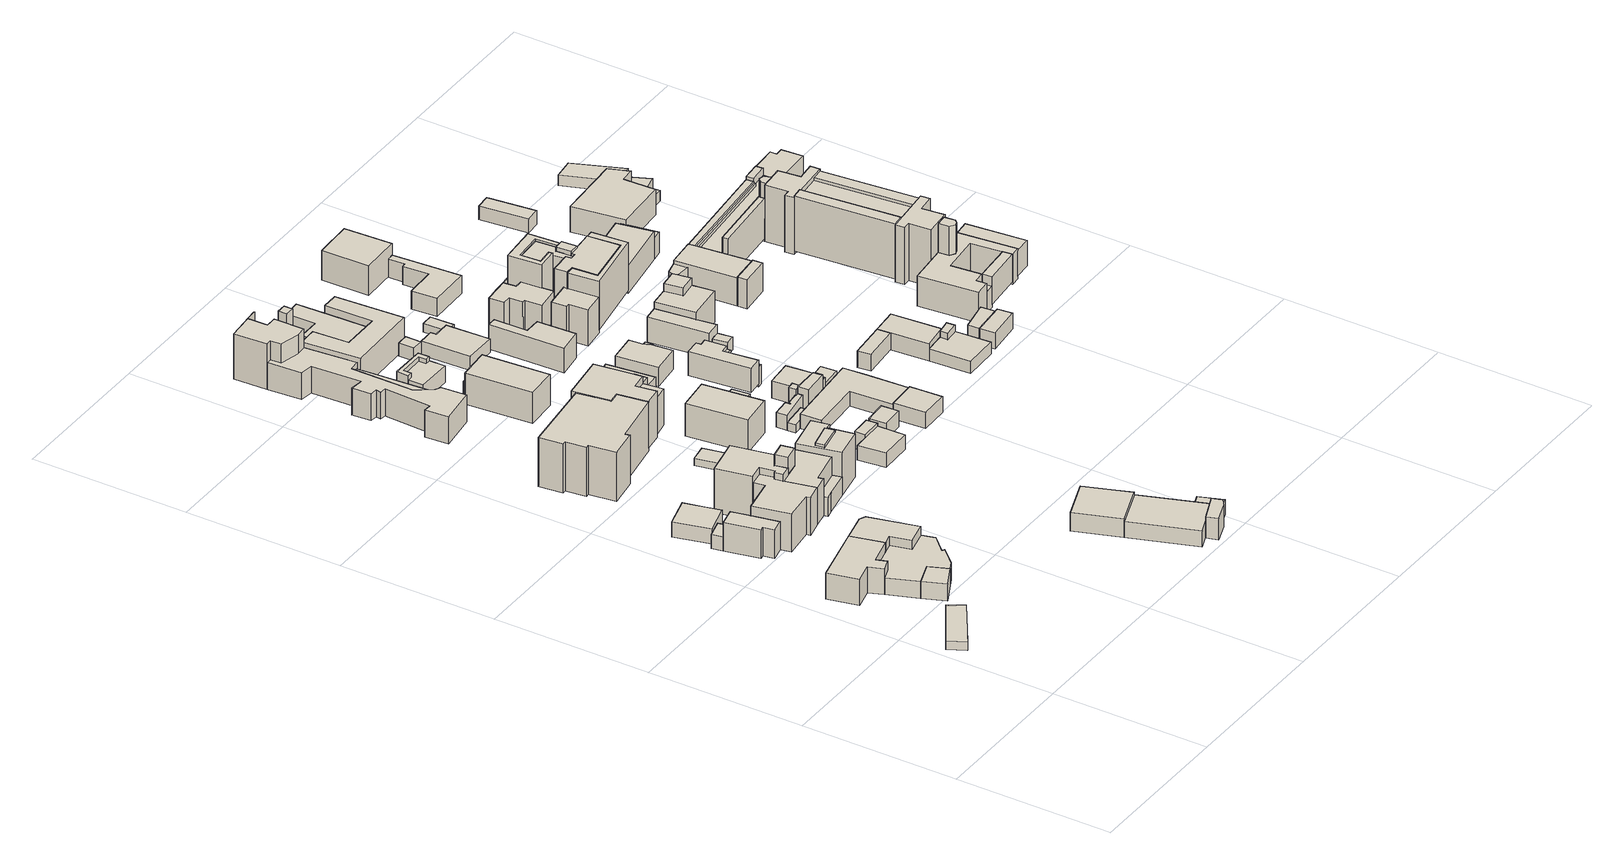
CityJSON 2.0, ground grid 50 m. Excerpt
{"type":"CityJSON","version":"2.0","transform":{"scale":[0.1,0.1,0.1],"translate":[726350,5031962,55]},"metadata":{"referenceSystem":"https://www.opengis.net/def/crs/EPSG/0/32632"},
"CityObjects":{
"building1":{"type":"Building","attributes":{"Building_category":"01","End Use":"Residential","Envelope":"1945-1960","Heating System":"Traditional Gas Boiler, Centralized, High Temp Radiator","Cooling System":"A-A split"},"geometry":[{"type":"MultiSurface","lod":"1","boundaries":[[[0,1,2,3]],[[4,0,3,5]],[[6,4,5,7]],[[8,6,7,9]],[[1,8,9,2]],[[1,0,4,6,8]],[[2,9,7,5,3]]]}]},
"building2":{"type":"Building","attributes":{"Building_category":"01","End Use":"Services","Envelope":"2005-2010","Heating System":"Condensing Gas Boiler, Centralized, Fan coil","Cooling System":"A-W chiller, Centralized, Fan coil"},"geometry":[{"type":"MultiSurface","lod":"1","boundaries":[[[10,11,12,13]],[[14,10,13,15]],[[16,14,15,17]],[[18,16,17,19]],[[20,18,19,21]],[[22,20,21,23]],[[11,22,23,12]],[[11,10,14,16,18,20,22]],[[12,23,21,19,17,15,13]],[[24,25,26,27]],[[28,24,27,29]],[[30,28,29,31]],[[32,30,31,33]],[[34,32,33,35]],[[36,34,35,37]],[[38,36,37,39]],[[25,38,39,26]],[[25,24,28,30,32,34,36,38]],[[26,39,37,35,33,31,29,27]],[[40,41,42,43]],[[44,40,43,45]],[[46,44,45,47]],[[41,46,47,42]],[[41,40,44,46]],[[42,47,45,43]]]}]},
"building3":{"type":"Building","attributes":{"Building_category":"01","End Use":"Residential","Envelope":"1971-1980","Heating System":"Condensing Gas Boiler, Centralized, Low Temp Radiator","Cooling System":"A-A split"},"geometry":[{"type":"MultiSurface","lod":"1","boundaries":[[[48,49,50,51]],[[52,48,51,53]],[[54,52,53,55]],[[49,54,55,50]],[[49,48,52,54]],[[50,55,53,51]],[[56,57,58,50]],[[59,56,50,55]],[[60,59,55,61]],[[62,60,61,63]],[[64,62,63,65]],[[66,64,65,67]],[[57,66,67,58]],[[57,56,59,60,62,64,66]],[[58,67,65,63,61,55,50]]]}]},
"building4":{"type":"Building","attributes":{"Building_category":"01","End Use":"Residential","Envelope":"1971-1980","Heating System":"Traditional Gas Boiler, Centralized, High Temp Radiator","Cooling System":"A-A split"},"geometry":[{"type":"MultiSurface","lod":"1","boundaries":[[[68,69,70,71]],[[72,68,71,73]],[[74,72,73,39]],[[75,74,39,37]],[[76,75,37,35]],[[44,76,35,45]],[[40,44,45,43]],[[41,40,43,42]],[[77,41,42,78]],[[79,77,78,80]],[[81,79,80,82]],[[83,81,82,84]],[[69,83,84,70]],[[69,68,72,74,75,76,44,40,41,77,79,81,83]],[[70,84,82,80,78,42,43,45,35,37,39,73,71]]]}]},
"building5":{"type":"Building","attributes":{"Building_category":"01","End Use":"Residential","Envelope":"1971-1980","Heating System":"Condensing Gas Boiler, Centralized, Low Temp Radiator","Cooling System":"A-A split"},"geometry":[{"type":"MultiSurface","lod":"1","boundaries":[[[85,86,87,88]],[[89,85,88,90]],[[91,89,90,92]],[[93,91,92,94]],[[86,93,94,87]],[[86,85,89,91,93]],[[87,94,92,90,88]]]}]},
"building6":{"type":"Building","attributes":{"Building_category":"01","End Use":"Residential","Envelope":"1945-1960","Heating System":"Condensing Gas Boiler, Centralized, Low Temp Radiator","Cooling System":"A-A split"},"geometry":[{"type":"MultiSurface","lod":"1","boundaries":[[[95,96,97,98]],[[99,95,98,100]],[[101,99,100,102]],[[103,101,102,104]],[[105,103,104,106]],[[107,105,106,108]],[[109,107,108,110]],[[111,109,110,112]],[[113,111,112,114]],[[96,113,114,97]],[[96,95,99,101,103,105,107,109,111,113]],[[97,114,112,110,108,106,104,102,100,98]],[[115,116,110,108]],[[117,115,108,106]],[[118,117,106,104]],[[119,118,104,102]],[[120,119,102,121]],[[122,120,121,58]],[[123,122,58,124]],[[125,123,124,126]],[[127,125,126,128]],[[129,127,128,130]],[[116,129,130,110]],[[116,115,117,118,119,120,122,123,125,127,129]],[[110,130,128,126,124,58,121,102,104,106,108]],[[131,132,133,134]],[[135,131,134,97]],[[136,135,97,137]],[[138,136,137,110]],[[139,138,110,130]],[[140,139,130,141]],[[142,140,141,143]],[[144,142,143,145]],[[132,144,145,133]],[[132,131,135,136,138,139,140,142,144]],[[133,145,143,141,130,110,137,97,134]],[[146,147,148,149]],[[150,146,149,145]],[[151,150,145,143]],[[152,151,143,153]],[[147,152,153,148]],[[147,146,150,151,152]],[[148,153,143,145,149]],[[154,155,112,137]],[[156,154,137,97]],[[157,156,97,114]],[[155,157,114,112]],[[155,154,156,157]],[[112,114,97,137]]]}]},
"building7":{"type":"Building","attributes":{"Building_category":"01","End Use":"Residential","Envelope":"1945-1960","Heating System":"Condensing Gas Boiler, Centralized, Low Temp Radiator","Cooling System":"A-A split"},"geometry":[{"type":"MultiSurface","lod":"1","boundaries":[[[158,159,160,161]],[[162,158,161,163]],[[164,162,163,165]],[[159,164,165,160]],[[159,158,162,164]],[[160,165,163,161]],[[166,167,168,169]],[[170,166,169,171]],[[172,170,171,173]],[[174,172,173,133]],[[175,174,133,149]],[[176,175,149,177]],[[167,176,177,168]],[[167,166,170,172,174,175,176]],[[168,177,149,133,173,171,169]]]}]},
"building8":{"type":"Building","attributes":{"Building_category":"01","End Use":"Residential","Envelope":"1971-1980","Heating System":"Condensing Gas Boiler, Centralized, Low Temp Radiator","Cooling System":"A-A split"},"geometry":[{"type":"MultiSurface","lod":"1","boundaries":[[[178,179,180,181]],[[182,178,181,183]],[[184,182,183,185]],[[179,184,185,180]],[[179,178,182,184]],[[180,185,183,181]]]}]},
"building9":{"type":"Building","attributes":{"Building_category":"01","End Use":"Residential","Envelope":"1971-1980","Heating System":"Traditional Gas Boiler, Centralized, High Temp Radiator","Cooling System":"A-A split"},"geometry":[{"type":"MultiSurface","lod":"1","boundaries":[[[186,187,188,189]],[[190,186,189,191]],[[192,190,191,193]],[[194,192,193,195]],[[196,194,195,197]],[[187,196,197,188]],[[187,186,190,192,194,196]],[[188,197,195,193,191,189]],[[198,199,200,201]],[[202,198,201,203]],[[204,202,203,205]],[[206,204,205,207]],[[208,206,207,209]],[[210,208,209,211]],[[212,210,211,213]],[[214,212,213,215]],[[199,214,215,200]],[[199,198,202,204,206,208,210,212,214]],[[200,215,213,211,209,207,205,203,201]],[[216,217,218,219]],[[220,216,219,221]],[[222,220,221,223]],[[224,222,223,225]],[[226,224,225,227]],[[228,226,227,229]],[[230,228,229,231]],[[232,230,231,233]],[[234,232,233,235]],[[236,234,235,237]],[[238,236,237,239]],[[217,238,239,218]],[[217,216,220,222,224,226,228,230,232,234,236,238]],[[218,239,237,235,233,231,229,227,225,223,221,219]],[[240,241,242,243]],[[244,240,243,245]],[[246,244,245,247]],[[241,246,247,242]],[[241,240,244,246]],[[242,247,245,243]]]}]},
"building10":{"type":"Building","attributes":{"Building_category":"01","End Use":"Residential","Envelope":"1971-1980","Heating System":"Traditional Gas Boiler, Centralized, High Temp Radiator","Cooling System":"A-A split"},"geometry":[{"type":"MultiSurface","lod":"1","boundaries":[[[248,249,250,251]],[[252,248,251,253]],[[254,252,253,255]],[[256,254,255,257]],[[249,256,257,250]],[[249,248,252,254,256]],[[250,257,255,253,251]],[[258,259,260,261]],[[262,258,261,263]],[[264,262,263,265]],[[266,264,265,267]],[[259,266,267,260]],[[259,258,262,264,266]],[[260,267,265,263,261]],[[268,269,270,257]],[[271,268,257,255]],[[272,271,255,273]],[[274,272,273,261]],[[269,274,261,270]],[[269,268,271,272,274]],[[270,261,273,255,257]],[[275,276,260,277]],[[278,275,277,279]],[[280,278,279,281]],[[276,280,281,260]],[[276,275,278,280]],[[260,281,279,277]]]}]},
"building11":{"type":"Building","attributes":{"Building_category":"01","End Use":"Residential","Envelope":"1945-1960","Heating System":"Traditional Gas Boiler, Centralized, High Temp Radiator","Cooling System":"A-A split"},"geometry":[{"type":"MultiSurface","lod":"1","boundaries":[[[282,283,284,285]],[[286,282,285,287]],[[288,286,287,289]],[[290,288,289,291]],[[292,290,291,293]],[[294,292,293,295]],[[283,294,295,284]],[[283,282,286,288,290,292,294]],[[284,295,293,291,289,287,285]]]}]},
"building12":{"type":"Building","attributes":{"Building_category":"01","End Use":"Residential","Envelope":"1971-1980","Heating System":"Traditional Gas Boiler, Centralized, High Temp Radiator","Cooling System":"A-A split"},"geometry":[{"type":"MultiSurface","lod":"1","boundaries":[[[296,297,298,299]],[[300,296,299,301]],[[302,300,301,303]],[[297,302,303,298]],[[297,296,300,302]],[[298,303,301,299]],[[304,305,306,307]],[[308,304,307,298]],[[309,308,298,310]],[[305,309,310,306]],[[305,304,308,309]],[[306,310,298,307]]]}]},
"building13":{"type":"Building","attributes":{"Building_category":"01","End Use":"Residential","Envelope":"1945-1960","Heating System":"A-W Heat Pump, Single, Fan coil","Cooling System":"A-A split"},"geometry":[{"type":"MultiSurface","lod":"1","boundaries":[[[311,312,313,314]],[[315,311,314,316]],[[317,315,316,318]],[[319,317,318,320]],[[321,319,320,322]],[[323,321,322,324]],[[325,323,324,326]],[[327,325,326,328]],[[329,327,328,330]],[[331,329,330,332]],[[312,331,332,313]],[[312,311,315,317,319,321,323,325,327,329,331]],[[313,332,330,328,326,324,322,320,318,316,314]],[[333,334,326,324]],[[335,333,324,322]],[[336,335,322,320]],[[337,336,320,318]],[[338,337,318,339]],[[340,338,339,341]],[[342,340,341,343]],[[344,342,343,345]],[[346,344,345,347]],[[348,346,347,349]],[[350,348,349,351]],[[352,350,351,353]],[[354,352,353,355]],[[356,354,355,357]],[[358,356,357,359]],[[360,358,359,361]],[[362,360,361,293]],[[363,362,293,291]],[[364,363,291,289]],[[365,364,289,287]],[[366,365,287,285]],[[334,366,285,326]],[[334,333,335,336,337,338,340,342,344,346,348,350,352,354,356,358,360,362,363,364,365,366]],[[326,285,287,289,291,293,361,359,357,355,353,351,349,347,345,343,341,339,318,320,322,324]],[[367,368,369,370]],[[371,367,370,372]],[[373,371,372,374]],[[375,373,374,376]],[[377,375,376,378]],[[379,377,378,380]],[[368,379,380,369]],[[368,367,371,373,375,377,379]],[[369,380,378,376,374,372,370]],[[381,382,383,384]],[[385,381,384,386]],[[387,385,386,388]],[[382,387,388,383]],[[382,381,385,387]],[[383,388,386,384]],[[389,390,391,392]],[[393,389,392,394]],[[395,393,394,396]],[[390,395,396,391]],[[390,389,393,395]],[[391,396,394,392]],[[397,398,399,400]],[[401,397,400,369]],[[402,401,369,380]],[[403,402,380,378]],[[404,403,378,405]],[[406,404,405,407]],[[408,406,407,284]],[[398,408,284,399]],[[398,397,401,402,403,404,406,408]],[[399,284,407,405,378,380,369,400]]]}]},
"building14":{"type":"Building","attributes":{"Building_category":"01","End Use":"Residential","Envelope":"1971-1980","Heating System":"Traditional Gas Boiler, Centralized, High Temp Radiator","Cooling System":"A-A split"},"geometry":[{"type":"MultiSurface","lod":"1","boundaries":[[[409,410,411,412]],[[413,409,412,414]],[[415,413,414,416]],[[410,415,416,411]],[[410,409,413,415]],[[411,416,414,412]]]}]},
"building15":{"type":"Building","attributes":{"Building_category":"01","End Use":"Residential","Envelope":"2000-2005","Heating System":"Condensing Gas Boiler, Centralized, Low Temp Radiator","Cooling System":"A-A split"},"geometry":[{"type":"MultiSurface","lod":"1","boundaries":[[[417,418,419,420]],[[421,417,420,422]],[[423,421,422,424]],[[425,423,424,426]],[[427,425,426,428]],[[429,427,428,430]],[[431,429,430,432]],[[418,431,432,419]],[[418,417,421,423,425,427,429,431]],[[419,432,430,428,426,424,422,420]],[[433,434,435,436]],[[437,433,436,438]],[[439,437,438,440]],[[441,439,440,442]],[[443,441,442,444]],[[445,443,444,446]],[[447,445,446,448]],[[434,447,448,435]],[[434,433,437,439,441,443,445,447]],[[435,448,446,444,442,440,438,436]]]}]},
"building16":{"type":"Building","attributes":{"Building_category":"01","End Use":"Residential","Envelope":"2000-2005","Heating System":"Condensing Gas Boiler, Centralized, Low Temp Radiator","Cooling System":"A-A split"},"geometry":[{"type":"MultiSurface","lod":"1","boundaries":[[[449,450,451,452]],[[453,449,452,454]],[[455,453,454,456]],[[450,455,456,451]],[[450,449,453,455]],[[451,456,454,452]],[[457,458,459,451]],[[460,457,451,461]],[[462,460,461,463]],[[458,462,463,459]],[[458,457,460,462]],[[459,463,461,451]]]}]},
"building17":{"type":"Building","attributes":{"Building_category":"01","End Use":"Residential","Envelope":"1971-1980","Heating System":"Traditional Gas Boiler, Centralized, High Temp Radiator","Cooling System":"A-A split"},"geometry":[{"type":"MultiSurface","lod":"1","boundaries":[[[464,465,197,195]],[[466,464,195,193]],[[240,466,193,467]],[[465,240,467,197]],[[465,464,466,240]],[[197,467,193,195]]]}]},
"building18":{"type":"Building","attributes":{"Building_category":"01","End Use":"Residential","Envelope":"1971-1980","Heating System":"Traditional Gas Boiler, Centralized, High Temp Radiator","Cooling System":"A-A split"},"geometry":[{"type":"MultiSurface","lod":"1","boundaries":[[[468,469,470,471]],[[472,468,471,473]],[[474,472,473,475]],[[476,474,475,477]],[[478,476,477,479]],[[480,478,479,481]],[[482,480,481,483]],[[469,482,483,470]],[[469,468,472,474,476,478,480,482]],[[470,483,481,479,477,475,473,471]]]}]},
"building19":{"type":"Building","attributes":{"Building_category":"01","End Use":"Residential","Envelope":"1971-1980","Heating System":"Traditional Gas Boiler, Centralized, High Temp Radiator","Cooling System":"A-A split"},"geometry":[{"type":"MultiSurface","lod":"1","boundaries":[[[484,485,486,487]],[[488,484,487,489]],[[490,488,489,491]],[[485,490,491,486]],[[485,484,488,490]],[[486,491,489,487]]]}]},
"building20":{"type":"Building","attributes":{"Building_category":"01","End Use":"Residential","Envelope":"1981-1990","Heating System":"Condensing Gas Boiler, Centralized, Low Temp Radiator","Cooling System":"A-A split"},"geometry":[{"type":"MultiSurface","lod":"1","boundaries":[[[492,493,494,495]],[[496,492,495,497]],[[498,496,497,499]],[[500,498,499,501]],[[502,500,501,503]],[[493,502,503,494]],[[493,492,496,498,500,502]],[[494,503,501,499,497,495]]]}]},
"building21":{"type":"Building","attributes":{"Building_category":"01","End Use":"Residential","Envelope":"1971-1980","Heating System":"Condensing Gas Boiler, Centralized, Low Temp Radiator","Cooling System":"A-A split"},"geometry":[{"type":"MultiSurface","lod":"1","boundaries":[[[504,505,506,507]],[[508,504,507,479]],[[509,508,479,510]],[[511,509,510,512]],[[505,511,512,506]],[[505,504,508,509,511]],[[506,512,510,479,507]],[[513,514,515,516]],[[517,513,516,518]],[[519,517,518,520]],[[521,519,520,522]],[[523,521,522,524]],[[525,523,524,526]],[[514,525,526,515]],[[514,513,517,519,521,523,525]],[[515,526,524,522,520,518,516]]]}]},
"building22":{"type":"Building","attributes":{"Building_category":"01","End Use":"Residential","Envelope":"1971-1980","Heating System":"Condensing Gas Boiler, Centralized, Low Temp Radiator","Cooling System":"A-A split"},"geometry":[{"type":"MultiSurface","lod":"1","boundaries":[[[527,528,529,530]],[[531,527,530,532]],[[533,531,532,391]],[[534,533,391,535]],[[536,534,535,537]],[[528,536,537,529]],[[528,527,531,533,534,536]],[[529,537,535,391,532,530]],[[538,539,540,541]],[[542,538,541,543]],[[544,542,543,545]],[[546,544,545,547]],[[548,546,547,549]],[[539,548,549,540]],[[539,538,542,544,546,548]],[[540,549,547,545,543,541]]]}]},
"building23":{"type":"Building","attributes":{"Building_category":"01","End Use":"Residential","Envelope":"1971-1980","Heating System":"Condensing Gas Boiler, Centralized, Low Temp Radiator","Cooling System":"A-A split"},"geometry":[{"type":"MultiSurface","lod":"1","boundaries":[[[550,551,552,553]],[[554,550,553,555]],[[556,554,555,557]],[[558,556,557,559]],[[551,558,559,552]],[[551,550,554,556,558]],[[552,559,557,555,553]],[[560,561,557,562]],[[563,560,562,564]],[[565,563,564,566]],[[567,565,566,568]],[[569,567,568,552]],[[561,569,552,557]],[[561,560,563,565,567,569]],[[557,552,568,566,564,562]]]}]},
"building24":{"type":"Building","attributes":{"Building_category":"01","End Use":"Residential","Envelope":"1945-1960","Heating System":"Condensing Gas Boiler, Centralized, Low Temp Radiator","Cooling System":"A-A split"},"geometry":[{"type":"MultiSurface","lod":"1","boundaries":[[[570,571,572,573]],[[574,570,573,575]],[[576,574,575,577]],[[571,576,577,572]],[[571,570,574,576]],[[572,577,575,573]],[[578,579,577,575]],[[580,578,575,483]],[[581,580,483,582]],[[583,581,582,584]],[[579,583,584,577]],[[579,578,580,581,583]],[[577,584,582,483,575]],[[585,586,587,572]],[[588,585,572,577]],[[589,588,577,584]],[[586,589,584,587]],[[586,585,588,589]],[[587,584,577,572]],[[590,591,592,593]],[[594,590,593,595]],[[596,594,595,597]],[[591,596,597,592]],[[591,590,594,596]],[[592,597,595,593]],[[598,599,600,601]],[[602,598,601,603]],[[604,602,603,605]],[[606,604,605,573]],[[599,606,573,600]],[[599,598,602,604,606]],[[600,573,605,603,601]]]}]},
"building25":{"type":"Building","attributes":{"Building_category":"01","End Use":"Residential","Envelope":"1945-1960","Heating System":"Condensing Gas Boiler, Centralized, Low Temp Radiator","Cooling System":"A-A split"},"geometry":[{"type":"MultiSurface","lod":"1","boundaries":[[[607,608,609,526]],[[610,607,526,524]],[[611,610,524,612]],[[613,611,612,614]],[[608,613,614,609]],[[608,607,610,611,613]],[[609,614,612,524,526]]]}]},
"building26":{"type":"Building","attributes":{"Building_category":"01","End Use":"Residential","Envelope":"1981-1990","Heating System":"Traditional Gas Boiler, Centralized, High Temp Radiator","Cooling System":"A-A split"},"geometry":[{"type":"MultiSurface","lod":"1","boundaries":[[[615,616,617,618]],[[619,615,618,620]],[[621,619,620,622]],[[616,621,622,617]],[[616,615,619,621]],[[617,622,620,618]],[[623,624,617,622]],[[625,623,622,620]],[[626,625,620,627]],[[628,626,627,629]],[[630,628,629,631]],[[632,630,631,633]],[[634,632,633,635]],[[624,634,635,617]],[[624,623,625,626,628,630,632,634]],[[617,635,633,631,629,627,620,622]]]}]},
"building27":{"type":"Building","attributes":{"Building_category":"01","End Use":"Residential","Envelope":"1971-1980","Heating System":"A-W Heat Pump, Single, Fan coil","Cooling System":"A-A split"},"geometry":[{"type":"MultiSurface","lod":"1","boundaries":[[[636,637,638,639]],[[640,636,639,635]],[[641,640,635,633]],[[637,641,633,638]],[[637,636,640,641]],[[638,633,635,639]],[[642,643,644,645]],[[646,642,645,647]],[[648,646,647,649]],[[643,648,649,644]],[[643,642,646,648]],[[644,649,647,645]]]}]},
"building28":{"type":"Building","attributes":{"Building_category":"01","End Use":"Residential","Envelope":"1981-1990","Heating System":"Condensing Gas Boiler, Centralized, Low Temp Radiator","Cooling System":"A-A split"},"geometry":[{"type":"MultiSurface","lod":"1","boundaries":[[[650,651,652,653]],[[654,650,653,655]],[[656,654,655,657]],[[651,656,657,652]],[[651,650,654,656]],[[652,657,655,653]]]}]},
"building29":{"type":"Building","attributes":{"Building_category":"01","End Use":"Residential","Envelope":"1945-1960","Heating System":"Traditional Gas Boiler, Centralized, High Temp Radiator","Cooling System":"A-A split"},"geometry":[{"type":"MultiSurface","lod":"1","boundaries":[[[658,659,660,661]],[[662,658,661,600]],[[663,662,600,587]],[[659,663,587,660]],[[659,658,662,663]],[[660,587,600,661]]]}]},
"building30":{"type":"Building","attributes":{"Building_category":"01","End Use":"Residential","Envelope":"1971-1980","Heating System":"Traditional Gas Boiler, Centralized, High Temp Radiator","Cooling System":"A-A split"},"geometry":[{"type":"MultiSurface","lod":"1","boundaries":[[[664,665,666,667]],[[668,664,667,669]],[[670,668,669,671]],[[672,670,671,673]],[[665,672,673,666]],[[665,664,668,670,672]],[[666,673,671,669,667]],[[674,675,676,677]],[[678,674,677,679]],[[680,678,679,681]],[[675,680,681,676]],[[675,674,678,680]],[[676,681,679,677]]]}]},
"building31":{"type":"Building","attributes":{"Building_category":"01","End Use":"Residential","Envelope":"1971-1980","Heating System":"Condensing Gas Boiler, Centralized, Low Temp Radiator","Cooling System":"A-A split"},"geometry":[{"type":"MultiSurface","lod":"1","boundaries":[[[682,683,684,685]],[[686,682,685,687]],[[688,686,687,689]],[[690,688,689,691]],[[692,690,691,693]],[[694,692,693,695]],[[696,694,695,697]],[[683,696,697,684]],[[683,682,686,688,690,692,694,696]],[[684,697,695,693,691,689,687,685]],[[698,699,684,700]],[[701,698,700,702]],[[703,701,702,704]],[[699,703,704,684]],[[699,698,701,703]],[[684,704,702,700]]]}]},
"building32":{"type":"Building","attributes":{"Building_category":"01","End Use":"Residential","Envelope":"1981-1990","Heating System":"Condensing Gas Boiler, Centralized, Low Temp Radiator","Cooling System":"A-A split"},"geometry":[{"type":"MultiSurface","lod":"1","boundaries":[[[705,706,707,708]],[[709,705,708,710]],[[711,709,710,712]],[[713,711,712,714]],[[715,713,714,716]],[[717,715,716,718]],[[719,717,718,720]],[[706,719,720,707]],[[706,705,709,711,713,715,717,719]],[[707,720,718,716,714,712,710,708]],[[721,722,718,716]],[[723,721,716,714]],[[724,723,714,712]],[[725,724,712,710]],[[726,725,710,727]],[[728,726,727,729]],[[730,728,729,731]],[[732,730,731,733]],[[734,732,733,735]],[[722,734,735,718]],[[722,721,723,724,725,726,728,730,732,734]],[[718,735,733,731,729,727,710,712,714,716]],[[736,737,738,739]],[[740,736,739,741]],[[742,740,741,743]],[[744,742,743,745]],[[746,744,745,747]],[[748,746,747,749]],[[737,748,749,738]],[[737,736,740,742,744,746,748]],[[738,749,747,745,743,741,739]]]}]},
"building33":{"type":"Building","attributes":{"Building_category":"01","End Use":"Residential","Envelope":"2000-2005","Heating System":"Condensing Gas Boiler, Centralized, Low Temp Radiator","Cooling System":"A-A split"},"geometry":[{"type":"MultiSurface","lod":"1","boundaries":[[[750,751,752,753]],[[754,750,753,755]],[[756,754,755,757]],[[751,756,757,752]],[[751,750,754,756]],[[752,757,755,753]],[[758,759,760,761]],[[762,758,761,763]],[[764,762,763,765]],[[759,764,765,760]],[[759,758,762,764]],[[760,765,763,761]],[[766,767,768,769]],[[770,766,769,771]],[[772,770,771,667]],[[773,772,667,666]],[[774,773,666,775]],[[767,774,775,768]],[[767,766,770,772,773,774]],[[768,775,666,667,771,769]]]}]},
"building34":{"type":"Building","attributes":{"Building_category":"01","End Use":"Residential","Envelope":"1971-1980","Heating System":"Condensing Gas Boiler, Centralized, Low Temp Radiator","Cooling System":"A-A split"},"geometry":[{"type":"MultiSurface","lod":"1","boundaries":[[[776,777,778,779]],[[780,776,779,781]],[[782,780,781,783]],[[777,782,783,778]],[[777,776,780,782]],[[778,783,781,779]],[[784,785,786,781]],[[787,784,781,788]],[[789,787,788,790]],[[785,789,790,786]],[[785,784,787,789]],[[786,790,788,781]],[[791,792,793,794]],[[795,791,794,796]],[[797,795,796,798]],[[792,797,798,793]],[[792,791,795,797]],[[793,798,796,794]],[[799,800,793,798]],[[801,799,798,796]],[[802,801,796,783]],[[803,802,783,804]],[[805,803,804,806]],[[800,805,806,793]],[[800,799,801,802,803,805]],[[793,806,804,783,796,798]]]}]},
"building35":{"type":"Building","attributes":{"Building_category":"01","End Use":"Residential","Envelope":"1945-1960","Heating System":"Condensing Gas Boiler, Centralized, Low Temp Radiator","Cooling System":"A-A split"},"geometry":[{"type":"MultiSurface","lod":"1","boundaries":[[[807,808,809,810]],[[811,807,810,812]],[[813,811,812,814]],[[808,813,814,809]],[[808,807,811,813]],[[809,814,812,810]],[[815,816,817,818]],[[819,815,818,820]],[[821,819,820,822]],[[823,821,822,824]],[[816,823,824,817]],[[816,815,819,821,823]],[[817,824,822,820,818]],[[825,826,827,828]],[[829,825,828,830]],[[831,829,830,832]],[[833,831,832,834]],[[835,833,834,836]],[[837,835,836,838]],[[839,837,838,840]],[[826,839,840,827]],[[826,825,829,831,833,835,837,839]],[[827,840,838,836,834,832,830,828]],[[841,842,843,820]],[[844,841,820,814]],[[845,844,814,846]],[[847,845,846,848]],[[849,847,848,834]],[[850,849,834,832]],[[851,850,832,830]],[[852,851,830,828]],[[853,852,828,827]],[[842,853,827,843]],[[842,841,844,845,847,849,850,851,852,853]],[[843,827,828,830,832,834,848,846,814,820]],[[854,855,856,814]],[[857,854,814,858]],[[859,857,858,860]],[[855,859,860,856]],[[855,854,857,859]],[[856,860,858,814]],[[861,862,856,860]],[[863,861,860,858]],[[864,863,858,865]],[[866,864,865,867]],[[868,866,867,869]],[[870,868,869,871]],[[872,870,871,873]],[[874,872,873,875]],[[876,874,875,877]],[[862,876,877,856]],[[862,861,863,864,866,868,870,872,874,876]],[[856,877,875,873,871,869,867,865,858,860]],[[878,879,822,843]],[[880,878,843,840]],[[881,880,840,882]],[[883,881,882,884]],[[879,883,884,822]],[[879,878,880,881,883]],[[822,884,882,840,843]],[[885,886,887,888]],[[889,885,888,890]],[[891,889,890,892]],[[886,891,892,887]],[[886,885,889,891]],[[887,892,890,888]]]}]},
"building36":{"type":"Building","attributes":{"Building_category":"01","End Use":"Services","Envelope":"2000-2005","Heating System":"Condensing Gas Boiler, Centralized, Fan coil","Cooling System":"A-W chiller, Centralized, Fan coil"},"geometry":[{"type":"MultiSurface","lod":"1","boundaries":[[[893,894,895,896]],[[897,893,896,898]],[[899,897,898,900]],[[894,899,900,895]],[[894,893,897,899]],[[895,900,898,896]],[[901,902,903,904]],[[905,901,904,906]],[[907,905,906,898]],[[902,907,898,903]],[[902,901,905,907]],[[903,898,906,904]]]}]},
"building37":{"type":"Building","attributes":{"Building_category":"01","End Use":"Residential","Envelope":"1971-1980","Heating System":"Condensing Gas Boiler, Centralized, Low Temp Radiator","Cooling System":"A-A split"},"geometry":[{"type":"MultiSurface","lod":"1","boundaries":[[[908,909,910,911]],[[912,908,911,913]],[[914,912,913,915]],[[909,914,915,910]],[[909,908,912,914]],[[910,915,913,911]],[[916,917,918,919]],[[920,916,919,921]],[[922,920,921,923]],[[924,922,923,925]],[[917,924,925,918]],[[917,916,920,922,924]],[[918,925,923,921,919]],[[926,927,928,929]],[[930,926,929,919]],[[931,930,919,918]],[[927,931,918,928]],[[927,926,930,931]],[[928,918,919,929]],[[932,933,934,925]],[[935,932,925,923]],[[936,935,923,937]],[[933,936,937,934]],[[933,932,935,936]],[[934,937,923,925]],[[938,939,940,941]],[[942,938,941,928]],[[943,942,928,918]],[[939,943,918,940]],[[939,938,942,943]],[[940,918,928,941]],[[944,945,946,921]],[[947,944,921,948]],[[949,947,948,950]],[[951,949,950,952]],[[945,951,952,946]],[[945,944,947,949,951]],[[946,952,950,948,921]],[[953,954,955,956]],[[957,953,956,929]],[[958,957,929,928]],[[954,958,928,955]],[[954,953,957,958]],[[955,928,929,956]],[[959,960,961,955]],[[962,959,955,928]],[[963,962,928,941]],[[964,963,941,940]],[[965,964,940,966]],[[967,965,966,968]],[[969,967,968,970]],[[971,969,970,972]],[[973,971,972,974]],[[975,973,974,976]],[[977,975,976,978]],[[979,977,978,980]],[[981,979,980,982]],[[960,981,982,961]],[[960,959,962,963,964,965,967,969,971,973,975,977,979,981]],[[961,982,980,978,976,974,972,970,968,966,940,941,928,955]],[[983,984,980,978]],[[985,983,978,976]],[[986,985,976,974]],[[987,986,974,972]],[[988,987,972,989]],[[984,988,989,980]],[[984,983,985,986,987,988]],[[980,989,972,974,976,978]],[[990,991,992,993]],[[994,990,993,995]],[[996,994,995,997]],[[991,996,997,992]],[[991,990,994,996]],[[992,997,995,993]],[[998,999,1000,1001]],[[1002,998,1001,1003]],[[1004,1002,1003,989]],[[1005,1004,989,970]],[[1006,1005,970,1007]],[[1008,1006,1007,1009]],[[1010,1008,1009,1011]],[[999,1010,1011,1000]],[[999,998,1002,1004,1005,1006,1008,1010]],[[1000,1011,1009,1007,970,989,1003,1001]],[[1012,1013,1014,1015]],[[1016,1012,1015,1017]],[[1018,1016,1017,1019]],[[1013,1018,1019,1014]],[[1013,1012,1016,1018]],[[1014,1019,1017,1015]],[[1020,1021,1022,1000]],[[1023,1020,1000,1024]],[[1025,1023,1024,1026]],[[1021,1025,1026,1022]],[[1021,1020,1023,1025]],[[1022,1026,1024,1000]],[[1027,1028,1026,1024]],[[1029,1027,1024,1030]],[[1031,1029,1030,1032]],[[1028,1031,1032,1026]],[[1028,1027,1029,1031]],[[1026,1032,1030,1024]],[[1033,1034,1035,1036]],[[1037,1033,1036,1038]],[[1039,1037,1038,1040]],[[1034,1039,1040,1035]],[[1034,1033,1037,1039]],[[1035,1040,1038,1036]],[[1041,1042,1043,1044]],[[1045,1041,1044,1046]],[[1047,1045,1046,1048]],[[1049,1047,1048,1050]],[[1051,1049,1050,1052]],[[1053,1051,1052,1054]],[[1055,1053,1054,1056]],[[1057,1055,1056,1058]],[[1059,1057,1058,1060]],[[1061,1059,1060,1062]],[[1063,1061,1062,1064]],[[1065,1063,1064,1066]],[[1067,1065,1066,1068]],[[1069,1067,1068,1070]],[[1042,1069,1070,1043]],[[1042,1041,1045,1047,1049,1051,1053,1055,1057,1059,1061,1063,1065,1067,1069]],[[1043,1070,1068,1066,1064,1062,1060,1058,1056,1054,1052,1050,1048,1046,1044]],[[1071,1072,1073,1074]],[[1075,1071,1074,1076]],[[1077,1075,1076,1078]],[[1079,1077,1078,1080]],[[1081,1079,1080,1082]],[[1072,1081,1082,1073]],[[1072,1071,1075,1077,1079,1081]],[[1073,1082,1080,1078,1076,1074]],[[1083,1084,1085,1064]],[[1086,1083,1064,1062]],[[1087,1086,1062,1060]],[[1084,1087,1060,1085]],[[1084,1083,1086,1087]],[[1085,1060,1062,1064]],[[1088,1089,1090,1091]],[[1092,1088,1091,1093]],[[1094,1092,1093,1022]],[[1095,1094,1022,1096]],[[1097,1095,1096,1098]],[[1099,1097,1098,1100]],[[1101,1099,1100,1102]],[[1089,1101,1102,1090]],[[1089,1088,1092,1094,1095,1097,1099,1101]],[[1090,1102,1100,1098,1096,1022,1093,1091]],[[1103,1104,1105,1106]],[[1107,1103,1106,1108]],[[1109,1107,1108,1110]],[[1111,1109,1110,1112]],[[1113,1111,1112,956]],[[1114,1113,956,961]],[[1115,1114,961,1116]],[[1104,1115,1116,1105]],[[1104,1103,1107,1109,1111,1113,1114,1115]],[[1105,1116,961,956,1112,1110,1108,1106]]]}]},
"building38":{"type":"Building","attributes":{"Building_category":"01","End Use":"Residential","Envelope":"1971-1980","Heating System":"Traditional Gas Boiler, Centralized, High Temp Radiator","Cooling System":"A-A split"},"geometry":[{"type":"MultiSurface","lod":"1","boundaries":[[[1117,1118,1119,1120]],[[1121,1117,1120,1122]],[[1123,1121,1122,1124]],[[1125,1123,1124,1126]],[[1118,1125,1126,1119]],[[1118,1117,1121,1123,1125]],[[1119,1126,1124,1122,1120]]]}]},
"building39":{"type":"Building","attributes":{"Building_category":"01","End Use":"Residential","Envelope":"1981-1990","Heating System":"Condensing Gas Boiler, Centralized, Low Temp Radiator","Cooling System":"A-A split"},"geometry":[{"type":"MultiSurface","lod":"1","boundaries":[[[1127,1128,1129,1130]],[[1131,1127,1130,1132]],[[1133,1131,1132,1134]],[[1135,1133,1134,1136]],[[1137,1135,1136,1138]],[[1139,1137,1138,1140]],[[1128,1139,1140,1129]],[[1128,1127,1131,1133,1135,1137,1139]],[[1129,1140,1138,1136,1134,1132,1130]]]}]},
"building40":{"type":"Building","attributes":{"Building_category":"01","End Use":"Residential","Envelope":"1945-1960","Heating System":"Traditional Gas Boiler, Centralized, High Temp Radiator","Cooling System":"A-A split"},"geometry":[{"type":"MultiSurface","lod":"1","boundaries":[[[1141,1142,1134,1143]],[[1144,1141,1143,888]],[[1145,1144,888,887]],[[1146,1145,887,1147]],[[1142,1146,1147,1134]],[[1142,1141,1144,1145,1146]],[[1134,1147,887,888,1143]],[[1148,1149,1150,1151]],[[1152,1148,1151,1153]],[[1154,1152,1153,1155]],[[1149,1154,1155,1150]],[[1149,1148,1152,1154]],[[1150,1155,1153,1151]],[[1156,1157,1158,1159]],[[1160,1156,1159,1161]],[[1162,1160,1161,1163]],[[1164,1162,1163,1129]],[[1165,1164,1129,1166]],[[1167,1165,1166,1168]],[[1169,1167,1168,1170]],[[1157,1169,1170,1158]],[[1157,1156,1160,1162,1164,1165,1167,1169]],[[1158,1170,1168,1166,1129,1163,1161,1159]]]}]}
},
"vertices":[
[158,446,48],[161,440,48],[161,440,20],[158,446,20],[7,352,48],[7,352,20],[34,297,48],[34,297,20],[189,398,48],[189,398,20],
[335,837,95],[354,828,95],[354,828,20],[335,837,20],[247,817,95],[247,817,20],[273,713,95],[273,713,20],[306,721,95],[306,721,20],[322,657,95],[322,657,20],[394,674,95],[394,674,20],[247,817,96],[273,713,96],[273,713,10],[247,817,10],[56,772,96],[56,772,10],[80,676,96],[80,676,10],[143,691,96],[143,691,10],[161,646,96],[161,646,10],[197,659,96],[197,659,10],[186,691,96],[186,691,10],[271,578,66],[296,517,66],[296,517,10],[271,578,10],[199,552,66],[199,552,10],[227,482,66],[227,482,10],
[146,1179,67],[154,1143,67],[154,1143,20],[146,1179,20],[89,1164,67],[89,1164,20],[97,1130,67],[97,1130,20],[154,1143,114],[167,1084,114],[167,1084,20],[97,1130,114],[121,1022,114],[121,1022,20],[133,1025,114],[133,1025,20],[140,990,114],[140,990,20],[184,999,114],[184,999,20],
[322,657,66],[394,674,66],[394,674,10],[322,657,10],[306,721,66],[306,721,10],[186,691,66],[197,659,66],[161,646,66],[320,529,66],[320,529,10],[367,580,66],[367,580,10],[359,585,66],[359,585,10],[405,632,66],[405,632,10],
[178,1314,69],[194,1250,69],[194,1250,20],[178,1314,20],[81,1288,69],[81,1288,20],[111,1174,69],[111,1174,20],[206,1201,69],[206,1201,20],
[366,1277,166],[396,1130,166],[396,1130,20],[366,1277,20],[245,1252,166],[245,1252,20],[269,1141,166],[269,1141,20],[315,1149,166],[315,1149,20],[325,1103,166],[325,1103,20],[316,1102,166],[316,1102,20],[321,1075,166],[321,1075,20],[355,1081,166],[355,1081,20],[347,1120,166],[347,1120,20],[316,1102,145],[321,1075,145],[325,1103,145],[315,1149,145],[269,1141,145],[276,1105,145],[276,1105,20],[167,1084,145],[193,968,145],[193,968,20],[287,979,145],[287,979,20],[290,967,145],[290,967,20],[343,978,145],[343,978,20],[472,1145,142],[474,1132,142],[474,1132,20],[472,1145,20],[396,1130,142],[404,1090,142],[404,1090,20],[321,1075,142],[343,978,142],[393,988,142],[393,988,20],[389,1004,142],[389,1004,20],[497,1027,142],[497,1027,20],[504,998,82],[421,982,82],[421,982,20],[504,998,20],[497,1027,82],[389,1004,82],[396,976,82],[396,976,20],[404,1090,201],[355,1081,201],[396,1130,201],[347,1120,201],
[574,1099,169],[580,1069,169],[580,1069,20],[574,1099,20],[497,1081,169],[497,1081,20],[501,1053,169],[501,1053,20],[588,1099,162],[601,1026,162],[601,1026,20],[588,1099,20],[605,1102,162],[605,1102,20],[594,1157,162],[594,1157,20],[474,1132,162],[504,998,162],[602,1017,162],[602,1017,20],
[469,1432,44],[507,1250,44],[507,1250,20],[469,1432,20],[414,1423,44],[414,1423,20],[452,1248,44],[452,1248,20],
[598,1824,110],[616,1674,110],[616,1674,30],[598,1824,30],[513,1812,110],[513,1812,30],[528,1704,110],[528,1704,30],[560,1707,110],[560,1707,30],[564,1668,110],[564,1668,30],[513,1812,163],[528,1704,163],[528,1704,10],[513,1812,10],[366,1792,163],[366,1792,10],[385,1673,163],[385,1673,10],[421,1678,163],[421,1678,10],[435,1583,163],[435,1583,10],[492,1592,163],[492,1592,10],[482,1657,163],[482,1657,10],[533,1664,163],[533,1664,10],[421,1678,162],[435,1583,162],[435,1583,0],[421,1678,0],[385,1673,162],[385,1673,0],[367,1777,162],[367,1777,0],[124,1747,162],[124,1747,0],[134,1672,162],[134,1672,0],[144,1673,162],[144,1673,0],[153,1608,162],[153,1608,0],[163,1610,162],[163,1610,0],[175,1525,162],[175,1525,0],[268,1539,162],[268,1539,0],[265,1554,162],[265,1554,0],[533,1664,140],[541,1600,140],[541,1600,20],[533,1664,20],[482,1657,140],[482,1657,20],[492,1592,140],[492,1592,20],
[814,419,81],[844,338,81],[844,338,20],[814,419,20],[688,372,81],[688,372,20],[739,229,81],[739,229,20],[867,276,81],[867,276,20],[941,73,91],[952,42,91],[952,42,20],[941,73,20],[855,37,91],[855,37,20],[867,2,91],[867,2,20],[928,24,91],[928,24,20],[867,276,73],[883,232,73],[883,232,20],[739,229,73],[812,22,73],[812,22,20],[941,73,73],[983,53,70],[952,42,70],[983,53,20],[955,128,70],[955,128,20],[925,116,70],[925,116,20],
[244,2410,88],[244,2399,88],[244,2399,20],[244,2410,20],[209,2407,88],[209,2407,20],[209,2209,88],[209,2209,20],[244,2158,88],[244,2158,20],[261,2149,88],[261,2149,20],[246,2382,88],[246,2382,20],
[440,2154,64],[442,2129,64],[442,2129,20],[440,2154,20],[376,2148,64],[376,2148,20],[378,2123,64],[378,2123,20],[458,1918,122],[356,1911,122],[356,1911,20],[458,1918,20],[442,2129,122],[339,2120,122],[339,2120,20],
[228,2736,170],[228,2733,170],[228,2733,20],[228,2736,20],[106,2726,170],[106,2726,20],[112,2620,170],[112,2620,20],[129,2621,170],[129,2621,20],[132,2587,170],[132,2587,20],[195,2572,170],[195,2572,20],[229,2574,170],[229,2574,20],[228,2670,170],[228,2670,20],[193,2670,170],[193,2670,20],[191,2732,170],[191,2732,20],[195,2572,109],[229,2574,109],[132,2587,109],[129,2621,109],[112,2620,109],[119,2512,109],[119,2512,20],[160,2508,109],[160,2508,20],[169,2351,109],[169,2351,20],[128,2355,109],[128,2355,20],[132,2295,109],[132,2295,20],[154,2293,109],[154,2293,20],[152,2277,109],[152,2277,20],[172,2275,109],[172,2275,20],[166,2126,109],[166,2126,20],[142,2128,109],[142,2128,20],[147,2053,109],[147,2052,20],[267,2069,109],[267,2069,20],[261,2149,109],[244,2158,109],[209,2209,109],[209,2407,109],[244,2410,109],[412,2713,100],[415,2623,100],[415,2623,20],[412,2713,20],[356,2710,100],[356,2710,20],[357,2618,100],[357,2618,20],[287,2618,100],[287,2618,20],[296,2470,100],[296,2470,20],[420,2471,100],[420,2471,20],[291,2669,151],[291,2696,151],[291,2696,20],[291,2669,20],[321,2668,151],[321,2668,20],[321,2696,151],[321,2696,20],[482,2402,63],[482,2351,63],[482,2351,20],[482,2402,20],[445,2401,63],[445,2401,20],[445,2352,63],[445,2352,20],[468,2623,125],[481,2406,125],[481,2406,20],[468,2623,20],[415,2623,125],[420,2471,125],[296,2470,125],[289,2583,125],[289,2583,20],[229,2581,125],[229,2581,20],[244,2399,125],
[549,1331,127],[526,1522,127],[526,1522,20],[549,1331,20],[654,1344,127],[654,1344,20],[632,1535,127],[632,1535,20],
[289,2310,88],[399,2310,88],[399,2310,30],[289,2310,30],[288,2272,88],[288,2272,30],[305,2273,88],[305,2273,30],[305,2297,88],[305,2297,30],[383,2298,88],[383,2298,30],[383,2274,88],[383,2274,30],[400,2274,88],[400,2274,30],[383,2274,75],[400,2274,75],[400,2274,20],[383,2274,20],[383,2298,75],[383,2298,20],[305,2297,75],[305,2297,20],[305,2273,75],[305,2273,20],[288,2272,75],[288,2272,20],[288,2223,75],[288,2223,20],[401,2223,75],[401,2223,20],
[785,1095,77],[788,1061,77],[788,1061,20],[785,1095,20],[720,1093,77],[720,1093,20],[721,1059,77],[721,1059,20],[788,1061,68],[791,973,68],[791,973,20],[676,1057,68],[676,1057,20],[687,970,68],[687,970,20],
[560,1707,140],[564,1668,140],[528,1704,140],[533,1664,30],
[757,1329,69],[797,1333,69],[797,1333,20],[757,1329,20],[752,1321,69],[752,1321,20],[751,1337,69],[751,1337,20],[696,1332,69],[696,1332,20],[699,1298,69],[699,1298,20],[807,1315,69],[807,1315,20],[806,1331,69],[806,1331,20],
[871,1100,74],[875,1046,74],[875,1046,20],[871,1100,20],[798,1095,74],[798,1095,20],[802,1042,74],[802,1042,20],
[755,1453,54],[682,1444,54],[682,1444,30],[755,1453,30],[748,1510,54],[748,1510,30],[710,1506,54],[710,1506,30],[707,1530,54],[707,1530,30],[673,1526,54],[673,1526,30],
[781,1306,46],[782,1295,46],[782,1295,20],[781,1306,20],[699,1298,46],[700,1272,46],[700,1272,20],[783,1278,46],[783,1278,20],[982,1295,68],[987,1222,68],[987,1222,20],[982,1295,20],[725,1273,68],[725,1273,20],[730,1206,68],[730,1206,20],[893,1216,68],[893,1216,20],[902,1081,68],[902,1081,20],[995,1086,68],[995,1086,20],
[533,2334,66],[585,2335,66],[585,2335,20],[533,2334,20],[532,2352,66],[532,2352,20],[482,2351,66],[488,2196,66],[488,2196,20],[592,2196,66],[592,2196,20],[676,2096,111],[682,1973,111],[682,1973,30],[676,2096,30],[625,2096,111],[625,2096,30],[622,2202,111],[622,2202,30],[592,2201,111],[592,2201,30],[603,1962,111],[603,1962,30],
[777,1782,90],[769,1782,90],[769,1782,30],[777,1782,30],[775,1807,90],[775,1807,30],[759,1806,90],[759,1806,30],[764,1802,90],[764,1802,30],[755,1848,93],[759,1806,93],[755,1848,30],[668,1838,93],[668,1838,30],[682,1705,93],[682,1705,30],[776,1717,93],[776,1717,30],[769,1782,93],
[906,1335,81],[908,1316,81],[908,1316,20],[906,1335,20],[888,1333,81],[888,1333,20],[890,1314,81],[890,1314,20],[888,1333,92],[890,1314,92],[806,1331,92],[809,1297,92],[809,1297,20],[892,1304,92],[892,1304,20],[908,1316,73],[909,1306,73],[909,1306,20],[890,1314,73],[892,1304,73],[818,1356,88],[820,1333,88],[820,1333,20],[818,1356,20],[795,1354,88],[795,1354,20],[797,1330,88],[797,1330,20],[896,1427,77],[904,1355,77],[904,1355,20],[896,1427,20],[812,1420,77],[812,1420,20],[820,1328,77],[820,1328,20],[906,1335,77],
[995,1086,72],[998,1046,72],[998,1046,20],[902,1081,72],[909,980,72],[909,980,20],[1001,983,72],[1001,983,20],
[844,1673,90],[846,1658,90],[846,1658,30],[844,1673,30],[821,1671,90],[821,1671,30],[823,1655,90],[823,1655,30],[823,1655,109],[846,1658,109],[821,1671,109],[773,1667,109],[773,1667,30],[793,1474,109],[793,1474,30],[839,1479,109],[839,1479,30],[826,1588,109],[826,1588,30],[853,1591,109],[853,1591,30],
[854,1579,99],[827,1576,99],[827,1576,30],[854,1579,30],[853,1591,99],[826,1588,99],[856,1481,84],[839,1479,84],[839,1479,20],[856,1481,20],[850,1536,84],[850,1536,20],[832,1534,84],[832,1534,20],
[622,2332,48],[585,2331,48],[585,2331,20],[622,2332,20],[620,2408,48],[620,2408,20],[582,2407,48],[582,2407,20],
[975,1363,53],[979,1312,53],[979,1312,20],[975,1363,20],[904,1355,53],[909,1306,53],
[913,1864,102],[929,1737,102],[929,1737,20],[913,1864,20],[867,1858,102],[867,1858,20],[889,1670,102],[889,1670,20],[937,1675,102],[937,1675,20],[937,1675,74],[944,1629,74],[944,1629,30],[937,1675,30],[905,1671,74],[905,1671,30],[912,1625,74],[912,1625,30],
[761,2634,80],[784,2634,80],[784,2634,20],[761,2634,20],[764,2581,80],[764,2581,20],[752,2580,80],[752,2580,20],[756,2499,80],[756,2499,20],[661,2495,80],[661,2495,20],[667,2415,80],[667,2415,20],[799,2418,80],[799,2418,20],[777,2786,118],[784,2634,118],[777,2786,20],[653,2781,118],[653,2781,20],[655,2630,118],[655,2630,20],
[1031,2143,190],[1042,2029,190],[1042,2029,30],[1031,2143,30],[1007,2141,190],[1007,2141,30],[1016,2038,190],[1016,2038,30],[858,2013,190],[858,2013,30],[852,2092,190],[852,2092,30],[825,2091,190],[825,2091,30],[834,1994,190],[834,1994,30],[852,2092,192],[825,2091,192],[858,2013,192],[1016,2038,192],[1007,2141,192],[908,2131,192],[908,2131,30],[910,2120,192],[910,2120,30],[891,2119,192],[891,2119,30],[889,2136,192],[889,2136,30],[821,2131,192],[821,2131,30],[824,2102,139],[825,2091,139],[825,2091,20],[824,2102,20],[743,2092,139],[743,2092,20],[747,2044,139],[747,2044,20],[758,2045,139],[758,2045,20],[763,1985,139],[763,1985,20],[834,1994,139],[834,1994,20],
[985,1886,97],[987,1873,97],[987,1873,30],[985,1886,30],[962,1883,97],[962,1883,30],[964,1870,97],[964,1870,30],[1029,1878,148],[1038,1821,148],[1038,1821,30],[1029,1878,30],[973,1871,148],[973,1871,30],[983,1813,148],[983,1813,30],[983,1813,124],[1038,1821,124],[1038,1821,20],[983,1813,20],[973,1871,124],[973,1871,20],[913,1864,124],[929,1737,124],[1048,1752,124],[1048,1752,20],
[1269,1318,76],[1281,1160,76],[1281,1160,20],[1269,1318,20],[1186,1311,76],[1186,1311,20],[1198,1150,76],[1198,1150,20],[1186,1311,75],[1190,1269,75],[1190,1269,20],[1066,1300,75],[1066,1300,20],[1070,1258,75],[1070,1258,20],[1308,1162,80],[1310,1135,80],[1310,1135,20],[1308,1162,20],[1264,1155,80],[1264,1155,20],[1265,1131,80],[1265,1131,20],[1265,1131,60],[1310,1135,60],[1264,1155,60],[1198,1150,60],[1206,1019,60],[1206,1019,20],[1317,1023,60],[1317,1023,20],
[913,2319,65],[915,2284,65],[915,2284,20],[913,2319,20],[804,2312,65],[804,2312,20],[809,2275,65],[809,2275,20],[980,2289,127],[990,2174,127],[990,2174,20],[980,2289,20],[930,2285,127],[930,2285,20],[940,2137,127],[940,2137,20],[993,2140,127],[993,2140,20],[918,2253,185],[924,2179,185],[924,2179,20],[918,2253,20],[829,2247,185],[829,2247,20],[833,2182,185],[833,2182,20],[882,2187,185],[882,2187,20],[891,2119,185],[891,2119,20],[910,2120,185],[910,2120,20],[906,2179,185],[906,2179,20],[930,2285,192],[937,2180,192],[937,2180,20],[809,2275,192],[817,2170,192],[817,2170,20],[884,2175,192],[884,2175,20],[882,2187,192],[833,2182,192],[829,2247,192],[918,2253,192],[924,2179,192],[809,2275,99],[812,2234,99],[812,2234,20],[782,2273,99],[782,2273,20],[787,2233,99],[787,2233,20],[787,2233,117],[812,2234,117],[782,2273,117],[697,2266,117],[697,2266,20],[701,2218,117],[701,2218,20],[726,2218,117],[726,2218,20],[729,2176,117],[729,2175,20],[740,2176,117],[740,2176,20],[744,2122,117],[744,2122,20],[821,2131,117],[821,2131,20],[937,2180,199],[940,2137,199],[906,2179,199],[908,2131,199],[908,2131,20],[941,2132,199],[941,2132,20],[1204,2171,112],[1225,2059,112],[1225,2059,20],[1204,2171,20],[1031,2143,112],[1031,2143,20],[1042,2029,112],[1042,2029,20],
[1449,1085,73],[1454,1038,73],[1454,1038,20],[1449,1085,20],[1340,1075,73],[1340,1075,20],[1344,1027,73],[1344,1027,20],[1432,1129,74],[1436,1084,74],[1436,1084,20],[1432,1129,20],[1337,1111,74],[1337,1111,20],[1340,1075,74],
[1650,1193,111],[1654,1164,111],[1654,1164,20],[1650,1193,20],[1526,1183,111],[1526,1183,20],[1529,1151,111],[1529,1151,20],[1222,1947,112],[1225,1927,112],[1225,1927,20],[1222,1947,20],[1132,1938,112],[1132,1938,20],[1150,1742,112],[1150,1742,20],[1244,1751,112],[1244,1751,20],[1581,1983,110],[1583,1960,110],[1583,1960,20],[1581,1983,20],[1222,1947,110],[1225,1927,110],[1244,1751,115],[1247,1721,115],[1247,1721,20],[1150,1742,115],[1152,1711,115],[1152,1711,20],[1583,1953,106],[1226,1919,106],[1226,1919,20],[1583,1953,20],[1583,1960,106],[1225,1927,106],[1132,1938,101],[1136,1895,101],[1136,1895,20],[1091,1928,101],[1091,1928,20],[1086,1911,101],[1086,1911,20],[1093,1897,101],[1093,1897,20],[1638,1988,120],[1640,1965,120],[1640,1965,20],[1638,1988,20],[1581,1983,120],[1583,1960,120],[1640,1965,98],[1642,1916,98],[1642,1916,20],[1583,1960,98],[1583,1953,98],[1226,1919,98],[1235,1844,98],[1235,1844,20],[1459,1866,98],[1459,1866,20],[1461,1848,98],[1461,1848,20],[1503,1852,98],[1503,1852,20],[1501,1886,98],[1501,1886,20],[1513,1898,98],[1513,1898,20],[1530,1895,98],[1530,1895,20],[1539,1869,98],[1539,1869,20],[1644,1880,98],[1644,1880,20],[1530,1895,181],[1539,1869,181],[1513,1898,181],[1501,1886,181],[1503,1852,181],[1541,1855,181],[1541,1855,20],[1459,1866,163],[1461,1848,163],[1461,1848,30],[1459,1866,30],[1235,1844,163],[1235,1844,30],[1236,1826,163],[1236,1826,30],[1607,1791,207],[1609,1761,207],[1609,1761,20],[1607,1791,20],[1549,1785,207],[1549,1785,20],[1541,1855,207],[1461,1848,207],[1468,1776,207],[1468,1776,20],[1447,1774,207],[1447,1774,20],[1450,1746,207],[1450,1746,20],[1722,1360,104],[1742,1171,104],[1742,1171,20],[1722,1360,20],[1665,1354,104],[1665,1354,20],[1686,1167,104],[1686,1167,20],[1609,1761,201],[1640,1454,201],[1640,1454,20],[1571,1758,201],[1571,1758,20],[1602,1450,201],[1602,1450,20],[1571,1758,193],[1602,1450,193],[1487,1750,193],[1487,1750,20],[1518,1441,193],[1518,1441,20],[1487,1750,212],[1518,1441,212],[1518,1441,30],[1487,1750,30],[1450,1746,212],[1450,1746,30],[1481,1437,212],[1481,1437,30],[1665,1354,110],[1686,1167,110],[1686,1167,10],[1665,1354,10],[1590,1346,110],[1590,1346,10],[1594,1313,110],[1594,1313,10],[1574,1299,110],[1574,1299,10],[1558,1309,110],[1558,1309,10],[1554,1343,110],[1554,1343,10],[1424,1330,110],[1424,1330,10],[1443,1142,110],[1443,1142,10],[1494,1147,110],[1494,1147,10],[1491,1180,110],[1491,1180,10],[1526,1183,110],[1526,1183,10],[1516,1278,110],[1516,1278,10],[1637,1291,110],[1637,1291,10],[1654,1164,110],[1654,1164,10],[1558,1309,205],[1554,1343,205],[1554,1343,30],[1558,1309,30],[1574,1299,205],[1574,1299,30],[1585,1302,205],[1585,1302,30],[1594,1313,205],[1594,1313,30],[1590,1346,205],[1590,1346,30],[1526,1183,80],[1529,1151,80],[1529,1151,10],[1491,1180,80],[1494,1147,80],[1589,1418,209],[1597,1347,209],[1597,1347,20],[1589,1418,20],[1643,1424,209],[1643,1424,20],[1640,1454,209],[1481,1437,209],[1481,1437,20],[1484,1407,209],[1484,1407,20],[1506,1409,209],[1506,1409,20],[1513,1339,209],[1513,1339,20],[1751,1990,96],[1775,1991,96],[1775,1991,20],[1751,1990,20],[1750,2011,96],[1750,2011,20],[1659,2005,96],[1659,2005,20],[1660,1990,96],[1660,1990,20],[1638,1988,96],[1642,1916,96],[1781,1923,96],[1781,1923,20],
[1183,2577,65],[1184,2569,65],[1184,2569,20],[1183,2577,20],[1136,2573,65],[1136,2573,20],[1153,2422,65],[1153,2422,20],[1201,2425,65],[1201,2425,20],
[1430,2341,105],[1443,2308,105],[1443,2308,20],[1430,2341,20],[1216,2327,105],[1216,2327,20],[1242,2161,105],[1242,2161,20],[1413,2172,105],[1413,2172,20],[1409,2274,105],[1409,2274,20],[1454,2277,105],[1454,2277,20],
[1238,2176,89],[1242,2161,89],[1238,2176,20],[1204,2171,89],[1225,2059,89],[1259,2064,89],[1259,2064,20],[1447,2477,66],[1511,2322,66],[1511,2322,30],[1447,2477,30],[1382,2469,66],[1382,2469,30],[1443,2308,66],[1443,2308,30],[1475,2236,55],[1479,2199,55],[1479,2199,20],[1475,2236,20],[1518,2247,55],[1518,2247,20],[1486,2317,55],[1486,2317,20],[1443,2308,55],[1468,2240,55],[1468,2240,20],[1411,2237,55],[1411,2237,20],[1413,2196,55],[1413,2196,20]
]}
